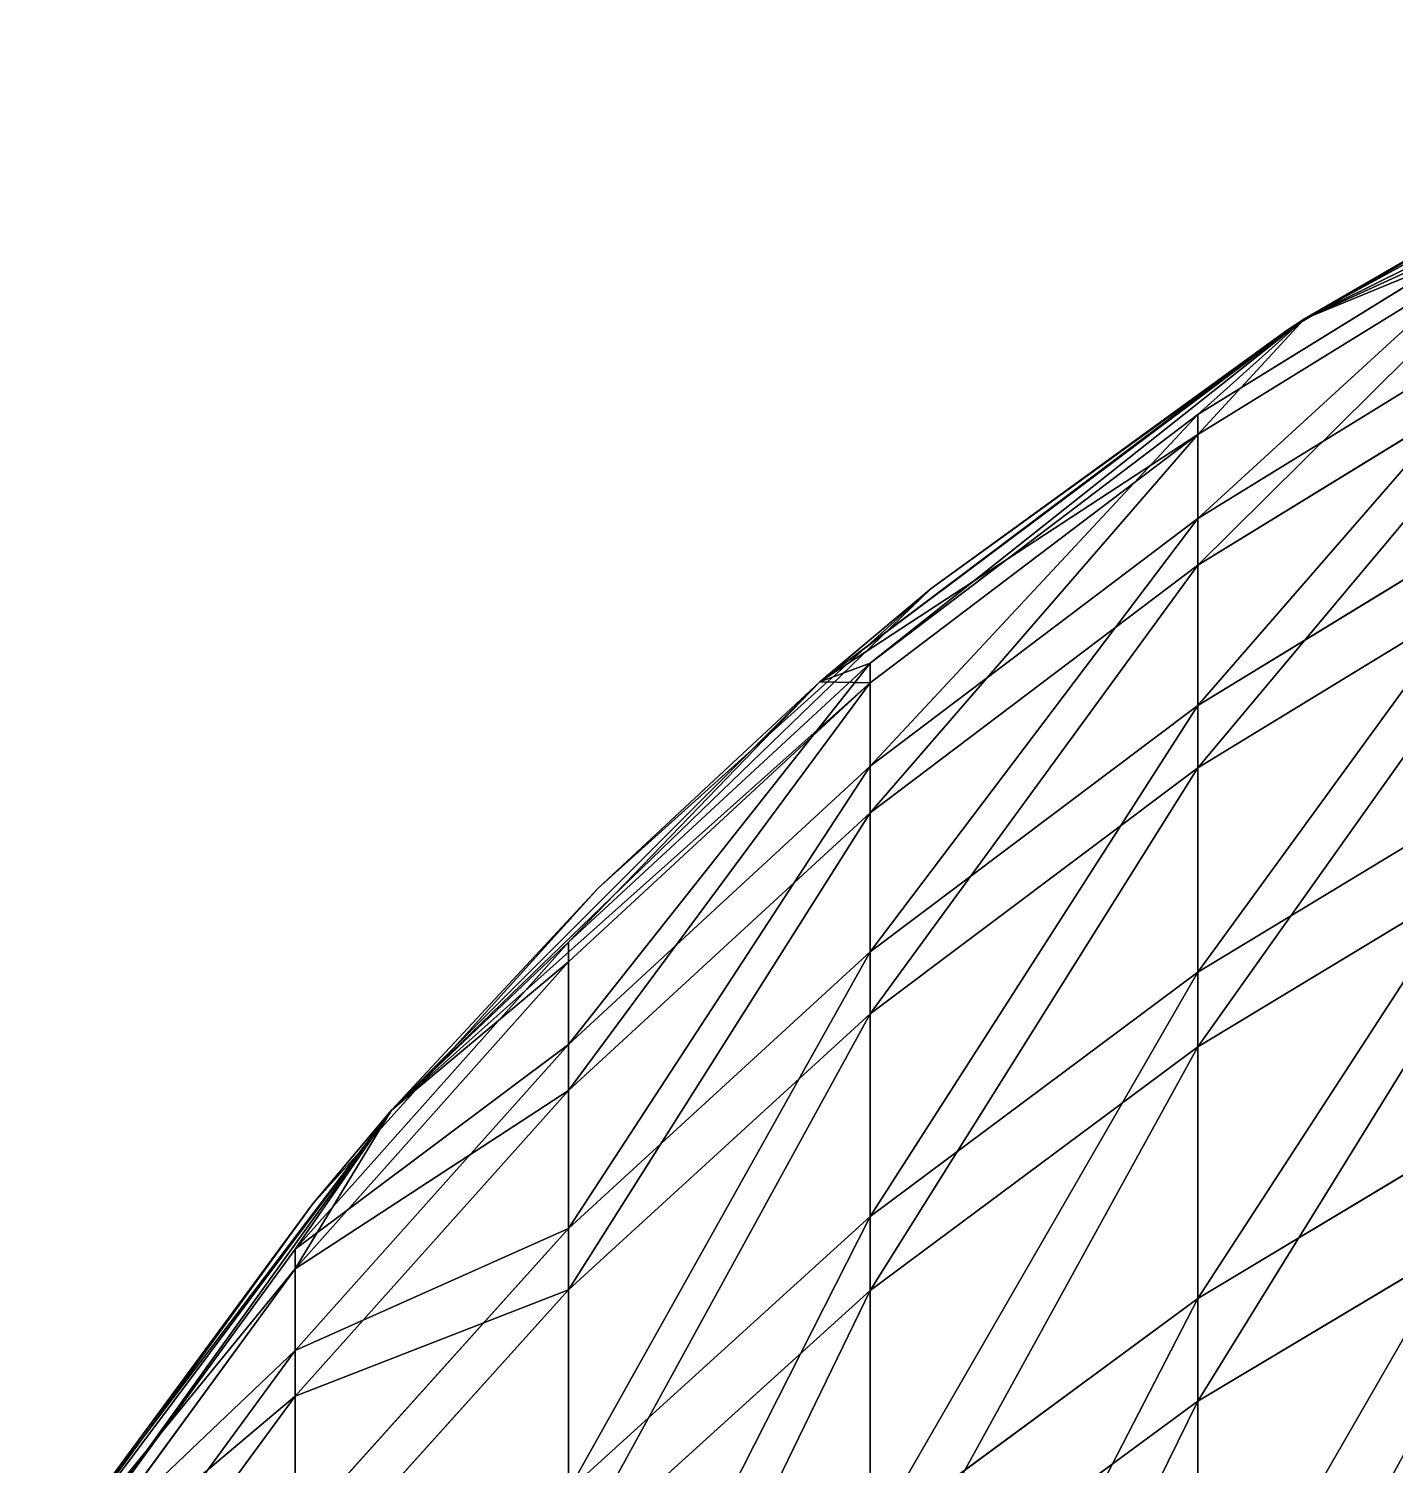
# Model space of a CAD drawing. Extents: x 207 to 387, y 94 to 160.
# Drawn here: x 250.3151 to 250.3875, y 159.5934 to 159.6695 of the extents above; entities that cross this region are included whole.
import ezdxf

# ---------------------------------------------------------------- set-up
doc = ezdxf.new("R2010")
doc.units = 0
doc.header["$LTSCALE"] = 2.54
doc.layers.get('0').update_dxf_attribs({"color": 13, "linetype": 'CONTINUOUS'})

# ---------------------------------------------------------------- blocks, each defined once
blk = doc.blocks.new('SP_05_ALTFIELD_CREDENZA_DW')
at = {"color": 0}
for p, q in [((136.316796, 0.093095, 76.645546), (136.316796, 0.115844, 76.566644)), ((136.316796, 0.093095, 76.645546), (136.316796, 0.115844, 76.566644)), ((136.377496, 0.110337, 76.894236), (136.364649, 0.092821, 76.892364)), ((136.377496, 0.110337, 76.894236), (136.364649, 0.092821, 76.892364)), ((136.316796, 0.108679, 79.785054), (136.316796, 0.08764, 79.708002)), ((136.316796, 0.108679, 79.785054), (136.316796, 0.08764, 79.708002)), ((136.377496, 0.107948, 79.456611), (136.364649, 0.090404, 79.458215)), ((136.377496, 0.107948, 79.456611), (136.364649, 0.090404, 79.458215)), ((136.334155, 0.10586, 76.648883), (136.316796, 0.093095, 76.645546)), ((136.334155, 0.10586, 76.648883), (136.316796, 0.093095, 76.645546)), ((136.334155, 0.087218, 76.728181), (136.334155, 0.10586, 76.648883)), ((136.334155, 0.087218, 76.728181), (136.334155, 0.10586, 76.648883)), ((136.364649, 0.086074, 76.976585), (136.377496, 0.103663, 76.977529)), ((136.364649, 0.086074, 76.976585), (136.377496, 0.103663, 76.977529)), ((136.364649, 0.103275, 76.813143), (136.350154, 0.087183, 76.810612)), ((136.364649, 0.103275, 76.813143), (136.350154, 0.087183, 76.810612)), ((136.359533, 0.077656, 79.312502), (136.378773, 0.103357, 79.312502)), ((136.378773, 0.103357, 77.062501), (136.359533, 0.077656, 77.062501)), ((136.378773, 0.103357, 77.062501), (136.359533, 0.077656, 77.062501)), ((136.359533, 0.077656, 79.312502), (136.378773, 0.103357, 79.312502)), ((136.363736, 0.082648, 79.1885), (136.378773, 0.103357, 79.312502)), ((136.363736, 0.082648, 79.1885), (136.378773, 0.103357, 79.312502)), ((136.364649, 0.086074, 76.976585), (136.378773, 0.103357, 77.062501)), ((136.364649, 0.086074, 76.976585), (136.378773, 0.103357, 77.062501)), ((136.364649, 0.092821, 76.892364), (136.364649, 0.103275, 76.813143)), ((136.364649, 0.092821, 76.892364), (136.364649, 0.103275, 76.813143)), ((136.359533, 0.077656, 79.312502), (136.377496, 0.10264, 79.375512)), ((136.359533, 0.077656, 79.312502), (136.377496, 0.10264, 79.375512)), ((136.377496, 0.10264, 79.375512), (136.364649, 0.085038, 79.376208)), ((136.377496, 0.10264, 79.375512), (136.364649, 0.085038, 79.376208)), ((136.350154, 0.101716, 76.731209), (136.334155, 0.087218, 76.728181)), ((136.350154, 0.101716, 76.731209), (136.334155, 0.087218, 76.728181)), ((136.350154, 0.087183, 76.810612), (136.350154, 0.101716, 76.731209)), ((136.350154, 0.087183, 76.810612), (136.350154, 0.101716, 76.731209)), ((136.377125, 0.100827, 77.186503), (136.359533, 0.077656, 77.062501)), ((136.377125, 0.100827, 77.186503), (136.359533, 0.077656, 77.062501)), ((136.377125, 0.100827, 77.186503), (136.363736, 0.082648, 77.186503)), ((136.363736, 0.082648, 79.1885), (136.377125, 0.100827, 79.1885)), ((136.363736, 0.082648, 79.1885), (136.377125, 0.100827, 79.1885)), ((136.377125, 0.100827, 77.186503), (136.363736, 0.082648, 77.186503)), ((136.334155, 0.100446, 79.704837), (136.316796, 0.08764, 79.708002)), ((136.334155, 0.100446, 79.704837), (136.316796, 0.08764, 79.708002)), ((136.334155, 0.100446, 79.704837), (136.334155, 0.0833, 79.627483)), ((136.334155, 0.100446, 79.704837), (136.334155, 0.0833, 79.627483)), ((136.364649, 0.100061, 79.540512), (136.350154, 0.083939, 79.542826)), ((136.364649, 0.100061, 79.540512), (136.350154, 0.083939, 79.542826)), ((136.364649, 0.100061, 79.540512), (136.364649, 0.090404, 79.458215)), ((136.364649, 0.100061, 79.540512), (136.364649, 0.090404, 79.458215)), ((136.350154, 0.097833, 79.62463), (136.334155, 0.0833, 79.627483)), ((136.350154, 0.097833, 79.62463), (136.334155, 0.0833, 79.627483)), ((136.350154, 0.097833, 79.62463), (136.350154, 0.083939, 79.542826)), ((136.350154, 0.097833, 79.62463), (136.350154, 0.083939, 79.542826)), ((136.316796, 0.093095, 76.645546), (136.298243, 0.082016, 76.642649)), ((136.316796, 0.093095, 76.645546), (136.298243, 0.082016, 76.642649)), ((136.316796, 0.074305, 76.725482), (136.316796, 0.093095, 76.645546)), ((136.316796, 0.074305, 76.725482), (136.316796, 0.093095, 76.645546)), ((136.364649, 0.092821, 76.892364), (136.350154, 0.076623, 76.890638)), ((136.364649, 0.092821, 76.892364), (136.350154, 0.076623, 76.890638)), ((136.364649, 0.086074, 76.976585), (136.364649, 0.092821, 76.892364)), ((136.364649, 0.086074, 76.976585), (136.364649, 0.092821, 76.892364)), ((136.364649, 0.090404, 79.458215), (136.350154, 0.074182, 79.459694)), ((136.364649, 0.090404, 79.458215), (136.350154, 0.074182, 79.459694)), ((136.364649, 0.090404, 79.458215), (136.364649, 0.085038, 79.376208)), ((136.364649, 0.090404, 79.458215), (136.364649, 0.085038, 79.376208)), ((136.316796, 0.08764, 79.708002), (136.298243, 0.076523, 79.710752)), ((136.316796, 0.08764, 79.708002), (136.298243, 0.076523, 79.710752)), ((136.316796, 0.08764, 79.708002), (136.316796, 0.070354, 79.630024)), ((136.316796, 0.08764, 79.708002), (136.316796, 0.070354, 79.630024)), ((136.334155, 0.087218, 76.728181), (136.316796, 0.074305, 76.725482)), ((136.334155, 0.087218, 76.728181), (136.316796, 0.074305, 76.725482)), ((136.334155, 0.072551, 76.808309), (136.334155, 0.087218, 76.728181)), ((136.334155, 0.072551, 76.808309), (136.334155, 0.087218, 76.728181)), ((136.350154, 0.087183, 76.810612), (136.334155, 0.072551, 76.808309)), ((136.350154, 0.087183, 76.810612), (136.334155, 0.072551, 76.808309)), ((136.350154, 0.076623, 76.890638), (136.350154, 0.087183, 76.810612)), ((136.350154, 0.076623, 76.890638), (136.350154, 0.087183, 76.810612)), ((136.350154, 0.069808, 76.975713), (136.364649, 0.086074, 76.976585)), ((136.350154, 0.069808, 76.975713), (136.364649, 0.086074, 76.976585)), ((136.364649, 0.086074, 76.976585), (136.359533, 0.077656, 77.062501)), ((136.364649, 0.086074, 76.976585), (136.359533, 0.077656, 77.062501)), ((136.364649, 0.085038, 79.376208), (136.350154, 0.068761, 79.376857)), ((136.364649, 0.085038, 79.376208), (136.350154, 0.068761, 79.376857)), ((136.364649, 0.085038, 79.376208), (136.359533, 0.077656, 79.312502)), ((136.364649, 0.085038, 79.376208), (136.359533, 0.077656, 79.312502)), ((136.350154, 0.083939, 79.542826), (136.334155, 0.069276, 79.544934)), ((136.350154, 0.083939, 79.542826), (136.334155, 0.069276, 79.544934)), ((136.350154, 0.083939, 79.542826), (136.350154, 0.074182, 79.459694)), ((136.350154, 0.083939, 79.542826), (136.350154, 0.074182, 79.459694)), ((136.334155, 0.0833, 79.627483), (136.316796, 0.070354, 79.630024)), ((136.334155, 0.0833, 79.627483), (136.316796, 0.070354, 79.630024)), ((136.334155, 0.0833, 79.627483), (136.334155, 0.069276, 79.544934)), ((136.334155, 0.0833, 79.627483), (136.334155, 0.069276, 79.544934)), ((136.363736, 0.082648, 77.186503), (136.348588, 0.065901, 77.186503)), ((136.348588, 0.065901, 79.1885), (136.363736, 0.082648, 79.1885)), ((136.348588, 0.065901, 79.1885), (136.363736, 0.082648, 79.1885)), ((136.363736, 0.082648, 77.186503), (136.348588, 0.065901, 77.186503)), ((136.363736, 0.082648, 79.1885), (136.359533, 0.077656, 79.312502)), ((136.363736, 0.082648, 79.1885), (136.359533, 0.077656, 79.312502)), ((136.359533, 0.077656, 77.062501), (136.363736, 0.082648, 77.186503)), ((136.359533, 0.077656, 77.062501), (136.363736, 0.082648, 77.186503)), ((136.363736, 0.082648, 77.186503), (136.363736, 0.082648, 79.1885)), ((136.363736, 0.082648, 77.186503), (136.363736, 0.082648, 79.1885)), ((136.330928, 0.050012, 79.1885), (136.359533, 0.077656, 79.312502)), ((136.330928, 0.050012, 79.1885), (136.359533, 0.077656, 79.312502)), ((136.334155, 0.055017, 76.97492), (136.359533, 0.077656, 77.062501)), ((136.334155, 0.055017, 76.97492), (136.359533, 0.077656, 77.062501)), ((136.336833, 0.054956, 79.312502), (136.359533, 0.077656, 79.312502)), ((136.359533, 0.077656, 77.062501), (136.336833, 0.054956, 77.062501)), ((136.359533, 0.077656, 77.062501), (136.336833, 0.054956, 77.062501)), ((136.336833, 0.054956, 79.312502), (136.359533, 0.077656, 79.312502)), ((136.348588, 0.065901, 79.1885), (136.359533, 0.077656, 79.312502)), ((136.348588, 0.065901, 79.1885), (136.359533, 0.077656, 79.312502)), ((136.359533, 0.077656, 77.062501), (136.348588, 0.065901, 77.186503)), ((136.359533, 0.077656, 77.062501), (136.348588, 0.065901, 77.186503)), ((136.359533, 0.077656, 77.062501), (136.350154, 0.069808, 76.975713)), ((136.359533, 0.077656, 77.062501), (136.350154, 0.069808, 76.975713)), ((136.359533, 0.077656, 79.312502), (136.350154, 0.068761, 79.376857)), ((136.359533, 0.077656, 79.312502), (136.350154, 0.068761, 79.376857)), ((136.350154, 0.076623, 76.890638), (136.334155, 0.061894, 76.889065)), ((136.350154, 0.076623, 76.890638), (136.334155, 0.061894, 76.889065)), ((136.350154, 0.069808, 76.975713), (136.350154, 0.076623, 76.890638)), ((136.350154, 0.069808, 76.975713), (136.350154, 0.076623, 76.890638)), ((136.316796, 0.074305, 76.725482), (136.298243, 0.063096, 76.723141)), ((136.316796, 0.074305, 76.725482), (136.298243, 0.063096, 76.723141)), ((136.316796, 0.059522, 76.806256), (136.316796, 0.074305, 76.725482)), ((136.316796, 0.059522, 76.806256), (136.316796, 0.074305, 76.725482)), ((136.350154, 0.074182, 79.459694), (136.334155, 0.059433, 79.46104)), ((136.350154, 0.074182, 79.459694), (136.334155, 0.059433, 79.46104)), ((136.350154, 0.074182, 79.459694), (136.350154, 0.068761, 79.376857)), ((136.350154, 0.074182, 79.459694), (136.350154, 0.068761, 79.376857)), ((136.334155, 0.072551, 76.808309), (136.316796, 0.059522, 76.806256)), ((136.334155, 0.072551, 76.808309), (136.316796, 0.059522, 76.806256)), ((136.334155, 0.061894, 76.889065), (136.334155, 0.072551, 76.808309)), ((136.334155, 0.061894, 76.889065), (136.334155, 0.072551, 76.808309)), ((136.316796, 0.070354, 79.630024), (136.298243, 0.05912, 79.632231)), ((136.316796, 0.070354, 79.630024), (136.298243, 0.05912, 79.632231)), ((136.316796, 0.070354, 79.630024), (136.316796, 0.056219, 79.546809)), ((136.316796, 0.070354, 79.630024), (136.316796, 0.056219, 79.546809)), ((136.334155, 0.055017, 76.97492), (136.350154, 0.069808, 76.975713)), ((136.334155, 0.055017, 76.97492), (136.350154, 0.069808, 76.975713)), ((136.334155, 0.069276, 79.544934), (136.316796, 0.056219, 79.546809)), ((136.334155, 0.069276, 79.544934), (136.316796, 0.056219, 79.546809)), ((136.334155, 0.069276, 79.544934), (136.334155, 0.059433, 79.46104)), ((136.334155, 0.069276, 79.544934), (136.334155, 0.059433, 79.46104)), ((136.350154, 0.068761, 79.376857), (136.334155, 0.05396, 79.377444)), ((136.350154, 0.068761, 79.376857), (136.334155, 0.05396, 79.377444)), ((136.350154, 0.068761, 79.376857), (136.336833, 0.054956, 79.312502)), ((136.350154, 0.068761, 79.376857), (136.336833, 0.054956, 79.312502)), ((136.348588, 0.065901, 77.186503), (136.330928, 0.050012, 77.186503)), ((136.330928, 0.050012, 79.1885), (136.348588, 0.065901, 79.1885)), ((136.330928, 0.050012, 79.1885), (136.348588, 0.065901, 79.1885)), ((136.348588, 0.065901, 77.186503), (136.330928, 0.050012, 77.186503)), ((136.348588, 0.065901, 77.186503), (136.336833, 0.054956, 77.062501)), ((136.348588, 0.065901, 77.186503), (136.336833, 0.054956, 77.062501)), ((136.348588, 0.065901, 77.186503), (136.348588, 0.065901, 79.1885)), ((136.348588, 0.065901, 77.186503), (136.348588, 0.065901, 79.1885)), ((136.334155, 0.061894, 76.889065), (136.316796, 0.048776, 76.887668)), ((136.334155, 0.061894, 76.889065), (136.316796, 0.048776, 76.887668)), ((136.334155, 0.055017, 76.97492), (136.334155, 0.061894, 76.889065)), ((136.334155, 0.055017, 76.97492), (136.334155, 0.061894, 76.889065)), ((136.316796, 0.059522, 76.806256), (136.298243, 0.048209, 76.804477)), ((136.316796, 0.059522, 76.806256), (136.298243, 0.048209, 76.804477)), ((136.316796, 0.048776, 76.887668), (136.316796, 0.059522, 76.806256)), ((136.316796, 0.048776, 76.887668), (136.316796, 0.059522, 76.806256)), ((136.334155, 0.059433, 79.46104), (136.316796, 0.046294, 79.462238)), ((136.334155, 0.059433, 79.46104), (136.316796, 0.046294, 79.462238)), ((136.334155, 0.059433, 79.46104), (136.334155, 0.05396, 79.377444)), ((136.334155, 0.059433, 79.46104), (136.334155, 0.05396, 79.377444)), ((136.316796, 0.056219, 79.546809), (136.298243, 0.044886, 79.548436)), ((136.316796, 0.056219, 79.546809), (136.298243, 0.044886, 79.548436)), ((136.316796, 0.056219, 79.546809), (136.316796, 0.046294, 79.462238)), ((136.316796, 0.056219, 79.546809), (136.316796, 0.046294, 79.462238)), ((136.311138, 0.035719, 79.312502), (136.336833, 0.054956, 79.312502)), ((136.336833, 0.054956, 77.062501), (136.311138, 0.035719, 77.062501)), ((136.336833, 0.054956, 77.062501), (136.311138, 0.035719, 77.062501)), ((136.311138, 0.035719, 79.312502), (136.336833, 0.054956, 79.312502)), ((136.312052, 0.03631, 79.1885), (136.336833, 0.054956, 79.312502)), ((136.312052, 0.03631, 79.1885), (136.336833, 0.054956, 79.312502)), ((136.316796, 0.041844, 76.974213), (136.334155, 0.055017, 76.97492)), ((136.316796, 0.041844, 76.974213), (136.334155, 0.055017, 76.97492)), ((136.316796, 0.041844, 76.974213), (136.336833, 0.054956, 77.062501)), ((136.316796, 0.041844, 76.974213), (136.336833, 0.054956, 77.062501)), ((136.330928, 0.050012, 79.1885), (136.336833, 0.054956, 79.312502)), ((136.330928, 0.050012, 79.1885), (136.336833, 0.054956, 79.312502)), ((136.336833, 0.054956, 77.062501), (136.330928, 0.050012, 77.186503)), ((136.336833, 0.054956, 77.062501), (136.330928, 0.050012, 77.186503)), ((136.336833, 0.054956, 77.062501), (136.334155, 0.055017, 76.97492)), ((136.336833, 0.054956, 77.062501), (136.334155, 0.055017, 76.97492)), ((136.334155, 0.05396, 79.377444), (136.336833, 0.054956, 79.312502)), ((136.334155, 0.05396, 79.377444), (136.336833, 0.054956, 79.312502)), ((136.311138, 0.035719, 79.312502), (136.334155, 0.05396, 79.377444)), ((136.311138, 0.035719, 79.312502), (136.334155, 0.05396, 79.377444)), ((136.334155, 0.05396, 79.377444), (136.316796, 0.04078, 79.37797)), ((136.334155, 0.05396, 79.377444), (136.316796, 0.04078, 79.37797)), ((136.311138, 0.035719, 77.062501), (136.330928, 0.050012, 77.186503)), ((136.311138, 0.035719, 77.062501), (136.330928, 0.050012, 77.186503)), ((136.312052, 0.03631, 79.1885), (136.330928, 0.050012, 79.1885)), ((136.312052, 0.03631, 79.1885), (136.330928, 0.050012, 79.1885)), ((136.330928, 0.050012, 77.186503), (136.330928, 0.050012, 79.1885)), ((136.330928, 0.050012, 77.186503), (136.330928, 0.050012, 79.1885)), ((136.316796, 0.048776, 76.887668), (136.298243, 0.037391, 76.886452)), ((136.316796, 0.048776, 76.887668), (136.298243, 0.037391, 76.886452)), ((136.316796, 0.041844, 76.974213), (136.316796, 0.048776, 76.887668)), ((136.316796, 0.041844, 76.974213), (136.316796, 0.048776, 76.887668)), ((136.316796, 0.046294, 79.462238), (136.298243, 0.034892, 79.463279)), ((136.316796, 0.046294, 79.462238), (136.298243, 0.034892, 79.463279)), ((136.316796, 0.046294, 79.462238), (136.316796, 0.04078, 79.37797)), ((136.316796, 0.046294, 79.462238), (136.316796, 0.04078, 79.37797)), ((136.298243, 0.030412, 76.973598), (136.316796, 0.041844, 76.974213)), ((136.298243, 0.030412, 76.973598), (136.316796, 0.041844, 76.974213)), ((136.311138, 0.035719, 77.062501), (136.316796, 0.041844, 76.974213)), ((136.311138, 0.035719, 77.062501), (136.316796, 0.041844, 76.974213)), ((136.316796, 0.04078, 79.37797), (136.298243, 0.029337, 79.378423)), ((136.316796, 0.04078, 79.37797), (136.298243, 0.029337, 79.378423)), ((136.311138, 0.035719, 79.312502), (136.316796, 0.04078, 79.37797)), ((136.311138, 0.035719, 79.312502), (136.316796, 0.04078, 79.37797)), ((136.312052, 0.03631, 79.1885), (136.311138, 0.035719, 77.062501)), ((136.312052, 0.03631, 79.1885), (136.311138, 0.035719, 79.312502)), ((136.312052, 0.03631, 79.1885), (136.311138, 0.035719, 77.062501)), ((136.312052, 0.03631, 79.1885), (136.311138, 0.035719, 79.312502)), ((136.2782, 0.020623, 76.973073), (136.311138, 0.035719, 77.062501)), ((136.2782, 0.020623, 76.973073), (136.311138, 0.035719, 77.062501)), ((136.282959, 0.020335, 79.312502), (136.311138, 0.035719, 79.312502)), ((136.311138, 0.035719, 77.062501), (136.282959, 0.020335, 77.062501)), ((136.311138, 0.035719, 77.062501), (136.282959, 0.020335, 77.062501)), ((136.282959, 0.020335, 79.312502), (136.311138, 0.035719, 79.312502)), ((136.311138, 0.035719, 77.062501), (136.292949, 0.025196, 77.186503)), ((136.292949, 0.025196, 79.1885), (136.311138, 0.035719, 79.312502)), ((136.292949, 0.025196, 79.1885), (136.311138, 0.035719, 79.312502)), ((136.311138, 0.035719, 77.062501), (136.292949, 0.025196, 77.186503)), ((136.311138, 0.035719, 77.062501), (136.298243, 0.030412, 76.973598)), ((136.311138, 0.035719, 77.062501), (136.298243, 0.030412, 76.973598)), ((136.298243, 0.029337, 79.378423), (136.311138, 0.035719, 79.312502)), ((136.298243, 0.029337, 79.378423), (136.311138, 0.035719, 79.312502))]:
    blk.add_line(p, q, dxfattribs=at)
at = {"color": 18}
mesh = blk.add_polyface(dxfattribs=at)
corners = [(136.316796, 0.093095, 76.645546), (136.334155, 0.128423, 76.570613), (136.316796, 0.115844, 76.566644), (136.334155, 0.10586, 76.648883)]
mesh.append_faces([[corners[k] for k in face] for face in [(0, 1, 2), (1, 0, 3)]], dxfattribs={"vtx0": -1, "color": 18})
mesh = blk.add_polyface(dxfattribs=at)
corners = [(136.316796, 0.08764, 79.708002), (136.334155, 0.12132, 79.781271), (136.334155, 0.100446, 79.704837), (136.316796, 0.108679, 79.785054)]
mesh.append_faces([[corners[k] for k in face] for face in [(0, 1, 2), (1, 0, 3)]], dxfattribs={"vtx0": -1, "color": 18})
mesh = blk.add_polyface(dxfattribs=at)
corners = [(136.377496, 0.110337, 76.894236), (136.364649, 0.103275, 76.813143), (136.364649, 0.092821, 76.892364), (136.377496, 0.120678, 76.815882)]
mesh.append_faces([[corners[k] for k in face] for face in [(0, 1, 2), (1, 0, 3)]], dxfattribs={"vtx0": -1, "color": 18})
mesh = blk.add_polyface(dxfattribs=at)
corners = [(136.334155, 0.087218, 76.728181), (136.350154, 0.120187, 76.652629), (136.334155, 0.10586, 76.648883), (136.350154, 0.101716, 76.731209)]
mesh.append_faces([[corners[k] for k in face] for face in [(0, 1, 2), (1, 0, 3)]], dxfattribs={"vtx0": -1, "color": 18})
mesh = blk.add_polyface(dxfattribs=at)
corners = [(136.364649, 0.103275, 76.813143), (136.350154, 0.101716, 76.731209), (136.350154, 0.087183, 76.810612), (136.364649, 0.117664, 76.734542)]
mesh.append_faces([[corners[k] for k in face] for face in [(0, 1, 2), (1, 0, 3)]], dxfattribs={"vtx0": -1, "color": 18})
mesh = blk.add_polyface(dxfattribs=at)
corners = [(136.364649, 0.100061, 79.540512), (136.377496, 0.107948, 79.456611), (136.364649, 0.090404, 79.458215), (136.377496, 0.117499, 79.538006)]
mesh.append_faces([[corners[k] for k in face] for face in [(0, 1, 2), (1, 0, 3)]], dxfattribs={"vtx0": -1, "color": 18})
mesh = blk.add_polyface(dxfattribs=at)
corners = [(136.298243, 0.082016, 76.642649), (136.316796, 0.115844, 76.566644), (136.298243, 0.104923, 76.5632), (136.316796, 0.093095, 76.645546)]
mesh.append_faces([[corners[k] for k in face] for face in [(0, 1, 2), (1, 0, 3)]], dxfattribs={"vtx0": -1, "color": 18})
mesh = blk.add_polyface(dxfattribs=at)
corners = [(136.334155, 0.0833, 79.627483), (136.350154, 0.114824, 79.701284), (136.350154, 0.097833, 79.62463), (136.334155, 0.100446, 79.704837)]
mesh.append_faces([[corners[k] for k in face] for face in [(0, 1, 2), (1, 0, 3)]], dxfattribs={"vtx0": -1, "color": 18})
mesh = blk.add_polyface(dxfattribs=at)
corners = [(136.350154, 0.097833, 79.62463), (136.364649, 0.100061, 79.540512), (136.350154, 0.083939, 79.542826), (136.364649, 0.113818, 79.621489)]
mesh.append_faces([[corners[k] for k in face] for face in [(0, 1, 2), (1, 0, 3)]], dxfattribs={"vtx0": -1, "color": 18})
mesh = blk.add_polyface(dxfattribs=at)
corners = [(136.377496, 0.103663, 76.977529), (136.364649, 0.092821, 76.892364), (136.364649, 0.086074, 76.976585), (136.377496, 0.110337, 76.894236)]
mesh.append_faces([[corners[k] for k in face] for face in [(0, 1, 2), (1, 0, 3)]], dxfattribs={"vtx0": -1, "color": 18})
mesh = blk.add_polyface(dxfattribs=at)
corners = [(136.298243, 0.076523, 79.710752), (136.316796, 0.108679, 79.785054), (136.316796, 0.08764, 79.708002), (136.298243, 0.09771, 79.788337)]
mesh.append_faces([[corners[k] for k in face] for face in [(0, 1, 2), (1, 0, 3)]], dxfattribs={"vtx0": -1, "color": 18})
mesh = blk.add_polyface(dxfattribs=at)
corners = [(136.364649, 0.090404, 79.458215), (136.377496, 0.10264, 79.375512), (136.364649, 0.085038, 79.376208), (136.377496, 0.107948, 79.456611)]
mesh.append_faces([[corners[k] for k in face] for face in [(0, 1, 2), (1, 0, 3)]], dxfattribs={"vtx0": -1, "color": 18})
mesh = blk.add_polyface(dxfattribs=at)
corners = [(136.316796, 0.074305, 76.725482), (136.334155, 0.10586, 76.648883), (136.316796, 0.093095, 76.645546), (136.334155, 0.087218, 76.728181)]
mesh.append_faces([[corners[k] for k in face] for face in [(0, 1, 2), (1, 0, 3)]], dxfattribs={"vtx0": -1, "color": 18})
mesh = blk.add_polyface(dxfattribs=at)
corners = [(136.377496, 0.103663, 76.977529), (136.364649, 0.086074, 76.976585), (136.378773, 0.103357, 77.062501)]
mesh.append_faces([[corners[k] for k in face] for face in [(0, 1, 2)]], dxfattribs={"color": 18})
mesh = blk.add_polyface(dxfattribs=at)
corners = [(136.364649, 0.092821, 76.892364), (136.350154, 0.087183, 76.810612), (136.350154, 0.076623, 76.890638), (136.364649, 0.103275, 76.813143)]
mesh.append_faces([[corners[k] for k in face] for face in [(0, 1, 2), (1, 0, 3)]], dxfattribs={"vtx0": -1, "color": 18})
mesh = blk.add_polyface(dxfattribs=at)
corners = [(136.378773, 0.103357, 79.312502), (136.363736, 0.082648, 79.1885), (136.359533, 0.077656, 79.312502)]
mesh.append_faces([[corners[k] for k in face] for face in [(0, 1, 2)]], dxfattribs={"color": 18})
mesh = blk.add_polyface(dxfattribs=at)
corners = [(136.378773, 0.103357, 77.062501), (136.359533, 0.077656, 77.062501), (136.377125, 0.100827, 77.186503)]
mesh.append_faces([[corners[k] for k in face] for face in [(0, 1, 2)]], dxfattribs={"color": 18})
mesh = blk.add_polyface(dxfattribs=at)
corners = [(136.378773, 0.103357, 77.062501), (136.364649, 0.086074, 76.976585), (136.359533, 0.077656, 77.062501)]
mesh.append_faces([[corners[k] for k in face] for face in [(0, 1, 2)]], dxfattribs={"color": 18})
mesh = blk.add_polyface(dxfattribs=at)
corners = [(136.378773, 0.103357, 79.312502), (136.359533, 0.077656, 79.312502), (136.377496, 0.10264, 79.375512)]
mesh.append_faces([[corners[k] for k in face] for face in [(0, 1, 2)]], dxfattribs={"color": 18})
mesh = blk.add_polyface(dxfattribs=at)
corners = [(136.378773, 0.103357, 79.312502), (136.377125, 0.100827, 79.1885), (136.363736, 0.082648, 79.1885)]
mesh.append_faces([[corners[k] for k in face] for face in [(0, 1, 2)]], dxfattribs={"color": 18})
mesh = blk.add_polyface(dxfattribs=at)
corners = [(136.377496, 0.10264, 79.375512), (136.359533, 0.077656, 79.312502), (136.364649, 0.085038, 79.376208)]
mesh.append_faces([[corners[k] for k in face] for face in [(0, 1, 2)]], dxfattribs={"color": 18})
mesh = blk.add_polyface(dxfattribs=at)
corners = [(136.334155, 0.072551, 76.808309), (136.350154, 0.101716, 76.731209), (136.334155, 0.087218, 76.728181), (136.350154, 0.087183, 76.810612)]
mesh.append_faces([[corners[k] for k in face] for face in [(0, 1, 2), (1, 0, 3)]], dxfattribs={"vtx0": -1, "color": 18})
mesh = blk.add_polyface(dxfattribs=at)
corners = [(136.377125, 0.100827, 77.186503), (136.359533, 0.077656, 77.062501), (136.363736, 0.082648, 77.186503)]
mesh.append_faces([[corners[k] for k in face] for face in [(0, 1, 2)]], dxfattribs={"color": 18})
mesh = blk.add_polyface(dxfattribs=at)
corners = [(136.377125, 0.100827, 79.1885), (136.363736, 0.082648, 77.186503), (136.363736, 0.082648, 79.1885), (136.377125, 0.100827, 77.186503)]
mesh.append_faces([[corners[k] for k in face] for face in [(0, 1, 2), (1, 0, 3)]], dxfattribs={"vtx0": -1, "color": 18})
mesh = blk.add_polyface(dxfattribs=at)
corners = [(136.316796, 0.070354, 79.630024), (136.334155, 0.100446, 79.704837), (136.334155, 0.0833, 79.627483), (136.316796, 0.08764, 79.708002)]
mesh.append_faces([[corners[k] for k in face] for face in [(0, 1, 2), (1, 0, 3)]], dxfattribs={"vtx0": -1, "color": 18})
mesh = blk.add_polyface(dxfattribs=at)
corners = [(136.350154, 0.083939, 79.542826), (136.364649, 0.090404, 79.458215), (136.350154, 0.074182, 79.459694), (136.364649, 0.100061, 79.540512)]
mesh.append_faces([[corners[k] for k in face] for face in [(0, 1, 2), (1, 0, 3)]], dxfattribs={"vtx0": -1, "color": 18})
mesh = blk.add_polyface(dxfattribs=at)
corners = [(136.334155, 0.069276, 79.544934), (136.350154, 0.097833, 79.62463), (136.350154, 0.083939, 79.542826), (136.334155, 0.0833, 79.627483)]
mesh.append_faces([[corners[k] for k in face] for face in [(0, 1, 2), (1, 0, 3)]], dxfattribs={"vtx0": -1, "color": 18})
mesh = blk.add_polyface(dxfattribs=at)
corners = [(136.298243, 0.063096, 76.723141), (136.316796, 0.093095, 76.645546), (136.298243, 0.082016, 76.642649), (136.316796, 0.074305, 76.725482)]
mesh.append_faces([[corners[k] for k in face] for face in [(0, 1, 2), (1, 0, 3)]], dxfattribs={"vtx0": -1, "color": 18})
mesh = blk.add_polyface(dxfattribs=at)
corners = [(136.364649, 0.086074, 76.976585), (136.350154, 0.076623, 76.890638), (136.350154, 0.069808, 76.975713), (136.364649, 0.092821, 76.892364)]
mesh.append_faces([[corners[k] for k in face] for face in [(0, 1, 2), (1, 0, 3)]], dxfattribs={"vtx0": -1, "color": 18})
mesh = blk.add_polyface(dxfattribs=at)
corners = [(136.350154, 0.074182, 79.459694), (136.364649, 0.085038, 79.376208), (136.350154, 0.068761, 79.376857), (136.364649, 0.090404, 79.458215)]
mesh.append_faces([[corners[k] for k in face] for face in [(0, 1, 2), (1, 0, 3)]], dxfattribs={"vtx0": -1, "color": 18})
mesh = blk.add_polyface(dxfattribs=at)
corners = [(136.298243, 0.05912, 79.632231), (136.316796, 0.08764, 79.708002), (136.316796, 0.070354, 79.630024), (136.298243, 0.076523, 79.710752)]
mesh.append_faces([[corners[k] for k in face] for face in [(0, 1, 2), (1, 0, 3)]], dxfattribs={"vtx0": -1, "color": 18})
mesh = blk.add_polyface(dxfattribs=at)
corners = [(136.316796, 0.059522, 76.806256), (136.334155, 0.087218, 76.728181), (136.316796, 0.074305, 76.725482), (136.334155, 0.072551, 76.808309)]
mesh.append_faces([[corners[k] for k in face] for face in [(0, 1, 2), (1, 0, 3)]], dxfattribs={"vtx0": -1, "color": 18})
mesh = blk.add_polyface(dxfattribs=at)
corners = [(136.334155, 0.061894, 76.889065), (136.350154, 0.087183, 76.810612), (136.334155, 0.072551, 76.808309), (136.350154, 0.076623, 76.890638)]
mesh.append_faces([[corners[k] for k in face] for face in [(0, 1, 2), (1, 0, 3)]], dxfattribs={"vtx0": -1, "color": 18})
mesh = blk.add_polyface(dxfattribs=at)
corners = [(136.364649, 0.086074, 76.976585), (136.350154, 0.069808, 76.975713), (136.359533, 0.077656, 77.062501)]
mesh.append_faces([[corners[k] for k in face] for face in [(0, 1, 2)]], dxfattribs={"color": 18})
mesh = blk.add_polyface(dxfattribs=at)
corners = [(136.364649, 0.085038, 79.376208), (136.359533, 0.077656, 79.312502), (136.350154, 0.068761, 79.376857)]
mesh.append_faces([[corners[k] for k in face] for face in [(0, 1, 2)]], dxfattribs={"color": 18})
mesh = blk.add_polyface(dxfattribs=at)
corners = [(136.334155, 0.059433, 79.46104), (136.350154, 0.083939, 79.542826), (136.350154, 0.074182, 79.459694), (136.334155, 0.069276, 79.544934)]
mesh.append_faces([[corners[k] for k in face] for face in [(0, 1, 2), (1, 0, 3)]], dxfattribs={"vtx0": -1, "color": 18})
mesh = blk.add_polyface(dxfattribs=at)
corners = [(136.316796, 0.056219, 79.546809), (136.334155, 0.0833, 79.627483), (136.334155, 0.069276, 79.544934), (136.316796, 0.070354, 79.630024)]
mesh.append_faces([[corners[k] for k in face] for face in [(0, 1, 2), (1, 0, 3)]], dxfattribs={"vtx0": -1, "color": 18})
mesh = blk.add_polyface(dxfattribs=at)
corners = [(136.363736, 0.082648, 79.1885), (136.348588, 0.065901, 77.186503), (136.348588, 0.065901, 79.1885), (136.363736, 0.082648, 77.186503)]
mesh.append_faces([[corners[k] for k in face] for face in [(0, 1, 2), (1, 0, 3)]], dxfattribs={"vtx0": -1, "color": 18})
mesh = blk.add_polyface(dxfattribs=at)
corners = [(136.363736, 0.082648, 79.1885), (136.348588, 0.065901, 79.1885), (136.359533, 0.077656, 79.312502)]
mesh.append_faces([[corners[k] for k in face] for face in [(0, 1, 2)]], dxfattribs={"color": 18})
mesh = blk.add_polyface(dxfattribs=at)
corners = [(136.363736, 0.082648, 77.186503), (136.359533, 0.077656, 77.062501), (136.348588, 0.065901, 77.186503)]
mesh.append_faces([[corners[k] for k in face] for face in [(0, 1, 2)]], dxfattribs={"color": 18})
mesh = blk.add_polyface(dxfattribs=at)
corners = [(136.359533, 0.077656, 79.312502), (136.348588, 0.065901, 79.1885), (136.330928, 0.050012, 79.1885)]
mesh.append_faces([[corners[k] for k in face] for face in [(0, 1, 2)]], dxfattribs={"color": 18})
mesh = blk.add_polyface(dxfattribs=at)
corners = [(136.359533, 0.077656, 79.312502), (136.330928, 0.050012, 79.1885), (136.336833, 0.054956, 79.312502)]
mesh.append_faces([[corners[k] for k in face] for face in [(0, 1, 2)]], dxfattribs={"color": 18})
mesh = blk.add_polyface(dxfattribs=at)
corners = [(136.359533, 0.077656, 77.062501), (136.350154, 0.069808, 76.975713), (136.334155, 0.055017, 76.97492)]
mesh.append_faces([[corners[k] for k in face] for face in [(0, 1, 2)]], dxfattribs={"color": 18})
mesh = blk.add_polyface(dxfattribs=at)
corners = [(136.359533, 0.077656, 77.062501), (136.334155, 0.055017, 76.97492), (136.336833, 0.054956, 77.062501)]
mesh.append_faces([[corners[k] for k in face] for face in [(0, 1, 2)]], dxfattribs={"color": 18})
mesh = blk.add_polyface(dxfattribs=at)
corners = [(136.359533, 0.077656, 77.062501), (136.336833, 0.054956, 77.062501), (136.348588, 0.065901, 77.186503)]
mesh.append_faces([[corners[k] for k in face] for face in [(0, 1, 2)]], dxfattribs={"color": 18})
mesh = blk.add_polyface(dxfattribs=at)
corners = [(136.359533, 0.077656, 79.312502), (136.336833, 0.054956, 79.312502), (136.350154, 0.068761, 79.376857)]
mesh.append_faces([[corners[k] for k in face] for face in [(0, 1, 2)]], dxfattribs={"color": 18})
mesh = blk.add_polyface(dxfattribs=at)
corners = [(136.334155, 0.055017, 76.97492), (136.350154, 0.076623, 76.890638), (136.334155, 0.061894, 76.889065), (136.350154, 0.069808, 76.975713)]
mesh.append_faces([[corners[k] for k in face] for face in [(0, 1, 2), (1, 0, 3)]], dxfattribs={"vtx0": -1, "color": 18})
mesh = blk.add_polyface(dxfattribs=at)
corners = [(136.298243, 0.048209, 76.804477), (136.316796, 0.074305, 76.725482), (136.298243, 0.063096, 76.723141), (136.316796, 0.059522, 76.806256)]
mesh.append_faces([[corners[k] for k in face] for face in [(0, 1, 2), (1, 0, 3)]], dxfattribs={"vtx0": -1, "color": 18})
mesh = blk.add_polyface(dxfattribs=at)
corners = [(136.334155, 0.05396, 79.377444), (136.350154, 0.074182, 79.459694), (136.350154, 0.068761, 79.376857), (136.334155, 0.059433, 79.46104)]
mesh.append_faces([[corners[k] for k in face] for face in [(0, 1, 2), (1, 0, 3)]], dxfattribs={"vtx0": -1, "color": 18})
mesh = blk.add_polyface(dxfattribs=at)
corners = [(136.316796, 0.048776, 76.887668), (136.334155, 0.072551, 76.808309), (136.316796, 0.059522, 76.806256), (136.334155, 0.061894, 76.889065)]
mesh.append_faces([[corners[k] for k in face] for face in [(0, 1, 2), (1, 0, 3)]], dxfattribs={"vtx0": -1, "color": 18})
mesh = blk.add_polyface(dxfattribs=at)
corners = [(136.298243, 0.044886, 79.548436), (136.316796, 0.070354, 79.630024), (136.316796, 0.056219, 79.546809), (136.298243, 0.05912, 79.632231)]
mesh.append_faces([[corners[k] for k in face] for face in [(0, 1, 2), (1, 0, 3)]], dxfattribs={"vtx0": -1, "color": 18})
mesh = blk.add_polyface(dxfattribs=at)
corners = [(136.316796, 0.046294, 79.462238), (136.334155, 0.069276, 79.544934), (136.334155, 0.059433, 79.46104), (136.316796, 0.056219, 79.546809)]
mesh.append_faces([[corners[k] for k in face] for face in [(0, 1, 2), (1, 0, 3)]], dxfattribs={"vtx0": -1, "color": 18})
mesh = blk.add_polyface(dxfattribs=at)
corners = [(136.334155, 0.05396, 79.377444), (136.350154, 0.068761, 79.376857), (136.336833, 0.054956, 79.312502)]
mesh.append_faces([[corners[k] for k in face] for face in [(0, 1, 2)]], dxfattribs={"color": 18})
mesh = blk.add_polyface(dxfattribs=at)
corners = [(136.330928, 0.050012, 79.1885), (136.348588, 0.065901, 77.186503), (136.330928, 0.050012, 77.186503), (136.348588, 0.065901, 79.1885)]
mesh.append_faces([[corners[k] for k in face] for face in [(0, 1, 2), (1, 0, 3)]], dxfattribs={"vtx0": -1, "color": 18})
mesh = blk.add_polyface(dxfattribs=at)
corners = [(136.348588, 0.065901, 77.186503), (136.336833, 0.054956, 77.062501), (136.330928, 0.050012, 77.186503)]
mesh.append_faces([[corners[k] for k in face] for face in [(0, 1, 2)]], dxfattribs={"color": 18})
mesh = blk.add_polyface(dxfattribs=at)
corners = [(136.316796, 0.041844, 76.974213), (136.334155, 0.061894, 76.889065), (136.316796, 0.048776, 76.887668), (136.334155, 0.055017, 76.97492)]
mesh.append_faces([[corners[k] for k in face] for face in [(0, 1, 2), (1, 0, 3)]], dxfattribs={"vtx0": -1, "color": 18})
mesh = blk.add_polyface(dxfattribs=at)
corners = [(136.298243, 0.037391, 76.886452), (136.316796, 0.059522, 76.806256), (136.298243, 0.048209, 76.804477), (136.316796, 0.048776, 76.887668)]
mesh.append_faces([[corners[k] for k in face] for face in [(0, 1, 2), (1, 0, 3)]], dxfattribs={"vtx0": -1, "color": 18})
mesh = blk.add_polyface(dxfattribs=at)
corners = [(136.316796, 0.04078, 79.37797), (136.334155, 0.059433, 79.46104), (136.334155, 0.05396, 79.377444), (136.316796, 0.046294, 79.462238)]
mesh.append_faces([[corners[k] for k in face] for face in [(0, 1, 2), (1, 0, 3)]], dxfattribs={"vtx0": -1, "color": 18})
mesh = blk.add_polyface(dxfattribs=at)
corners = [(136.298243, 0.034892, 79.463279), (136.316796, 0.056219, 79.546809), (136.316796, 0.046294, 79.462238), (136.298243, 0.044886, 79.548436)]
mesh.append_faces([[corners[k] for k in face] for face in [(0, 1, 2), (1, 0, 3)]], dxfattribs={"vtx0": -1, "color": 18})
mesh = blk.add_polyface(dxfattribs=at)
corners = [(136.336833, 0.054956, 79.312502), (136.312052, 0.03631, 79.1885), (136.311138, 0.035719, 79.312502)]
mesh.append_faces([[corners[k] for k in face] for face in [(0, 1, 2)]], dxfattribs={"color": 18})
mesh = blk.add_polyface(dxfattribs=at)
corners = [(136.330928, 0.050012, 77.186503), (136.336833, 0.054956, 77.062501), (136.311138, 0.035719, 77.062501)]
mesh.append_faces([[corners[k] for k in face] for face in [(0, 1, 2)]], dxfattribs={"color": 18})
mesh = blk.add_polyface(dxfattribs=at)
corners = [(136.336833, 0.054956, 77.062501), (136.316796, 0.041844, 76.974213), (136.311138, 0.035719, 77.062501)]
mesh.append_faces([[corners[k] for k in face] for face in [(0, 1, 2)]], dxfattribs={"color": 18})
mesh = blk.add_polyface(dxfattribs=at)
corners = [(136.334155, 0.05396, 79.377444), (136.336833, 0.054956, 79.312502), (136.311138, 0.035719, 79.312502)]
mesh.append_faces([[corners[k] for k in face] for face in [(0, 1, 2)]], dxfattribs={"color": 18})
mesh = blk.add_polyface(dxfattribs=at)
corners = [(136.336833, 0.054956, 79.312502), (136.330928, 0.050012, 79.1885), (136.312052, 0.03631, 79.1885)]
mesh.append_faces([[corners[k] for k in face] for face in [(0, 1, 2)]], dxfattribs={"color": 18})
mesh = blk.add_polyface(dxfattribs=at)
corners = [(136.336833, 0.054956, 77.062501), (136.334155, 0.055017, 76.97492), (136.316796, 0.041844, 76.974213)]
mesh.append_faces([[corners[k] for k in face] for face in [(0, 1, 2)]], dxfattribs={"color": 18})
mesh = blk.add_polyface(dxfattribs=at)
corners = [(136.316796, 0.04078, 79.37797), (136.334155, 0.05396, 79.377444), (136.311138, 0.035719, 79.312502)]
mesh.append_faces([[corners[k] for k in face] for face in [(0, 1, 2)]], dxfattribs={"color": 18})
mesh = blk.add_polyface(dxfattribs=at)
corners = [(136.312052, 0.03631, 79.1885), (136.330928, 0.050012, 77.186503), (136.311138, 0.035719, 77.062501), (136.330928, 0.050012, 79.1885)]
mesh.append_faces([[corners[k] for k in face] for face in [(0, 1, 2), (1, 0, 3)]], dxfattribs={"vtx0": -1, "color": 18})
mesh = blk.add_polyface(dxfattribs=at)
corners = [(136.298243, 0.030412, 76.973598), (136.316796, 0.048776, 76.887668), (136.298243, 0.037391, 76.886452), (136.316796, 0.041844, 76.974213)]
mesh.append_faces([[corners[k] for k in face] for face in [(0, 1, 2), (1, 0, 3)]], dxfattribs={"vtx0": -1, "color": 18})
mesh = blk.add_polyface(dxfattribs=at)
corners = [(136.298243, 0.029337, 79.378423), (136.316796, 0.046294, 79.462238), (136.316796, 0.04078, 79.37797), (136.298243, 0.034892, 79.463279)]
mesh.append_faces([[corners[k] for k in face] for face in [(0, 1, 2), (1, 0, 3)]], dxfattribs={"vtx0": -1, "color": 18})
mesh = blk.add_polyface(dxfattribs=at)
corners = [(136.311138, 0.035719, 77.062501), (136.316796, 0.041844, 76.974213), (136.298243, 0.030412, 76.973598)]
mesh.append_faces([[corners[k] for k in face] for face in [(0, 1, 2)]], dxfattribs={"color": 18})
mesh = blk.add_polyface(dxfattribs=at)
corners = [(136.298243, 0.029337, 79.378423), (136.316796, 0.04078, 79.37797), (136.311138, 0.035719, 79.312502)]
mesh.append_faces([[corners[k] for k in face] for face in [(0, 1, 2)]], dxfattribs={"color": 18})
mesh = blk.add_polyface(dxfattribs=at)
corners = [(136.292949, 0.025196, 77.186503), (136.312052, 0.03631, 79.1885), (136.311138, 0.035719, 77.062501), (136.292949, 0.025196, 79.1885), (136.311138, 0.035719, 79.312502)]
mesh.append_faces([[corners[k] for k in face] for face in [(0, 1, 2), (1, 3, 4)]], dxfattribs={"vtx0": -1, "color": 18})
mesh.append_faces([[corners[k] for k in face] for face in [(1, 0, 3)]], dxfattribs={"vtx0": -1, "vtx2": -1, "color": 18})
mesh = blk.add_polyface(dxfattribs=at)
corners = [(136.311138, 0.035719, 77.062501), (136.298243, 0.030412, 76.973598), (136.2782, 0.020623, 76.973073)]
mesh.append_faces([[corners[k] for k in face] for face in [(0, 1, 2)]], dxfattribs={"color": 18})
mesh = blk.add_polyface(dxfattribs=at)
corners = [(136.311138, 0.035719, 77.062501), (136.2782, 0.020623, 76.973073), (136.282959, 0.020335, 77.062501)]
mesh.append_faces([[corners[k] for k in face] for face in [(0, 1, 2)]], dxfattribs={"color": 18})
mesh = blk.add_polyface(dxfattribs=at)
corners = [(136.311138, 0.035719, 79.312502), (136.292949, 0.025196, 79.1885), (136.282959, 0.020335, 79.312502)]
mesh.append_faces([[corners[k] for k in face] for face in [(0, 1, 2)]], dxfattribs={"color": 18})
mesh = blk.add_polyface(dxfattribs=at)
corners = [(136.292949, 0.025196, 77.186503), (136.311138, 0.035719, 77.062501), (136.282959, 0.020335, 77.062501)]
mesh.append_faces([[corners[k] for k in face] for face in [(0, 1, 2)]], dxfattribs={"color": 18})
mesh = blk.add_polyface(dxfattribs=at)
corners = [(136.298243, 0.029337, 79.378423), (136.311138, 0.035719, 79.312502), (136.282959, 0.020335, 79.312502)]
mesh.append_faces([[corners[k] for k in face] for face in [(0, 1, 2)]], dxfattribs={"color": 18})

msp = doc.modelspace()

# ---------------------------------------------------------------- block references
at = {"color": 23, "rotation": 180}
msp.add_blockref('SP_05_ALTFIELD_CREDENZA_DW', (386.693835, 159.689855), dxfattribs=at)

doc.saveas('drawing.dxf')
